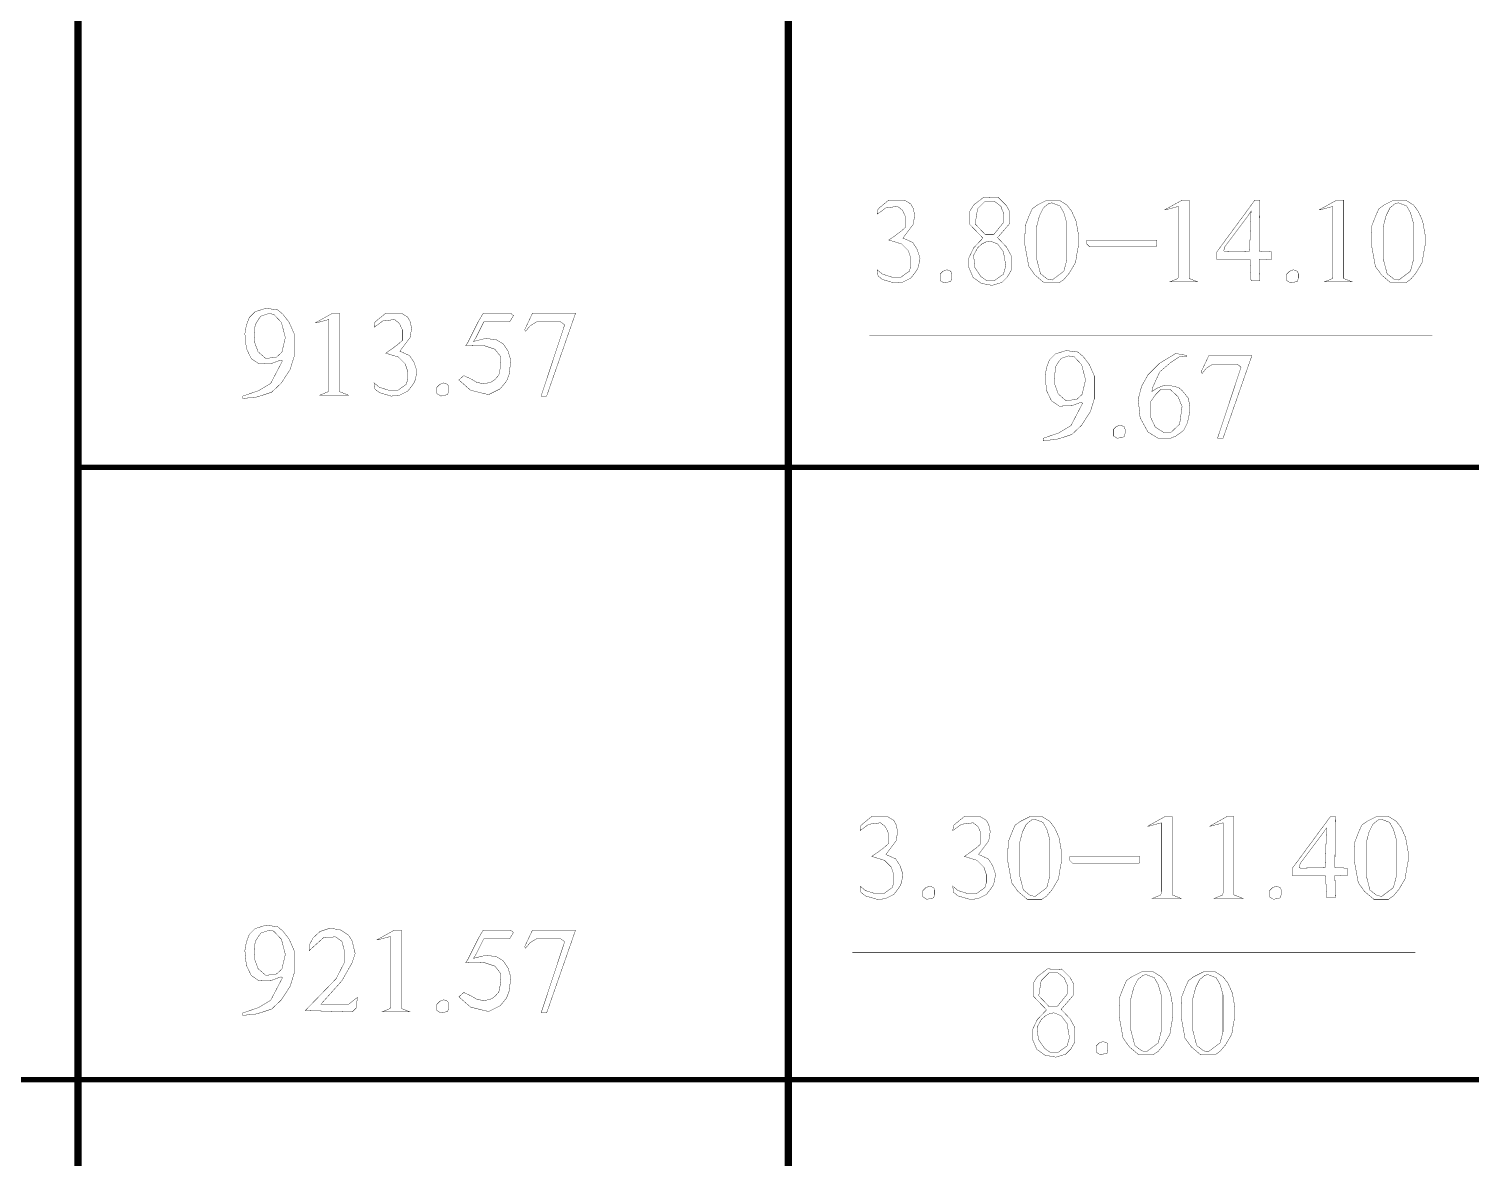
# Model space of a CAD drawing. Extents: x 94 to 452, y -72 to 1042.
# Drawn here: x 144.84 to 185.45, y 355.95 to 387.75 of the extents above; entities that cross this region are included whole.
import ezdxf

# ---------------------------------------------------------------- set-up
doc = ezdxf.new("R2010")
doc.units = 0
doc.header["$MEASUREMENT"] = 0
doc.layers.add('TREE_LAYER', color=7, linetype='Continuous')

msp = doc.modelspace()

# ---------------------------------------------------------------- linework, layer by layer
at = {"layer": 'TREE_LAYER'}
for points, const_width, elevation in [([(146.22612, 414.894542), (146.22612, 358.157359)], 0.2, 56.737182), ([(146.22612, 394.02692), (146.22612, 375.400741)], 0.2, 18.62618), ([(166.22612, 394.02692), (166.22612, 375.400741)], 0.2, 18.62618), ([(172.130613, 382.996614), (171.732574, 383.01034), (171.444338, 382.790732), (171.334534, 382.6123), (171.334534, 382.241712), (171.705123, 381.857398), (171.444338, 381.582889), (171.307083, 381.294653), (171.307083, 381.033869), (171.430613, 380.745634), (171.663946, 380.580928), (171.965907, 380.526026), (172.240417, 380.608379), (172.391397, 380.759359), (172.501201, 380.951516), (172.501201, 381.363281), (172.363946, 381.61034), (172.116887, 381.871124), (172.460025, 382.269163), (172.460025, 382.598575), (172.363946, 382.777006), (172.130613, 383.01034), (172.130613, 382.996614)], 0.01, 938), ([(169.495319, 382.927987), (169.056103, 382.927987), (168.754142, 382.680928), (168.726691, 382.529947), (168.97375, 382.708379), (169.303162, 382.749555), (169.440417, 382.639751), (169.52277, 382.46132), (169.52277, 382.159359), (169.39924, 382.049555), (169.234534, 381.926026), (169.056103, 381.802496), (169.412966, 381.692692), (169.605123, 381.500536), (169.67375, 381.294653), (169.67375, 381.06132), (169.632574, 380.924065), (169.39924, 380.759359), (169.138456, 380.759359), (168.877672, 380.841712), (168.726691, 380.965241), (168.754142, 380.78681), (168.877672, 380.690732), (169.207083, 380.594653), (169.426691, 380.608379), (169.67375, 380.731908), (169.783554, 380.869163), (169.865907, 380.992692), (169.893358, 381.075045), (169.934534, 381.294653), (169.852181, 381.541712), (169.728652, 381.733869), (169.454142, 381.857398), (169.742377, 382.241712), (169.783554, 382.502496), (169.742377, 382.694653), (169.67375, 382.818183), (169.495319, 382.927987), (169.495319, 382.927987)], 0.01, 938), ([(171.760025, 382.88681), (171.77375, 382.900536), (172.020809, 382.900536), (172.212966, 382.749555), (172.226691, 382.694653), (172.295319, 382.543673), (172.295319, 382.31034), (172.007083, 381.953477), (171.77375, 381.953477), (171.485515, 382.255438), (171.554142, 382.680928), (171.760025, 382.88681), (171.760025, 382.88681)], 0.01, 938), ([(173.846299, 382.927987), (173.516887, 382.927987), (173.242377, 382.790732), (173.091397, 382.680928), (172.995319, 382.46132), (172.89924, 382.214261), (172.885515, 381.884849), (172.885515, 381.665241), (172.995319, 381.06132), (173.17375, 380.814261), (173.434534, 380.594653), (173.846299, 380.594653), (173.846299, 380.594653), (173.983554, 380.690732), (174.134534, 380.869163), (174.312966, 381.171124), (174.354142, 381.431908), (174.395319, 381.651516), (174.395319, 381.76132), (174.395319, 381.953477), (174.326691, 382.33779), (174.203162, 382.6123), (174.065907, 382.790732), (173.846299, 382.927987), (173.846299, 382.927987)], 0.01, 938), ([(173.626691, 382.845634), (173.654142, 382.845634), (173.87375, 382.763281), (173.983554, 382.571124), (174.065907, 382.282889), (174.065907, 381.239751), (173.983554, 380.924065), (173.654142, 380.677006), (173.516887, 380.704457), (173.32473, 380.855438), (173.214926, 381.280928), (173.214926, 382.173085), (173.297279, 382.488771), (173.407083, 382.708379), (173.558064, 382.831908), (173.626691, 382.845634), (173.626691, 382.845634)], 0.01, 938), ([(177.511005, 382.927987), (177.318848, 382.927987), (176.82473, 382.653477), (176.852181, 382.653477), (177.209044, 382.749555), (177.209044, 382.502496), (177.209044, 380.814261), (177.195319, 380.718183), (176.961985, 380.622104), (177.758064, 380.622104), (177.552181, 380.704457), (177.511005, 380.718183), (177.511005, 380.800536), (177.511005, 382.927987), (177.511005, 382.927987)], 0.01, 938), ([(179.501201, 382.927987), (179.363946, 382.927987), (178.293358, 381.473085), (178.293358, 381.253477), (179.226691, 381.253477), (179.254142, 380.649555), (179.501201, 380.649555), (179.487475, 381.267202), (179.830613, 381.253477), (179.830613, 381.473085), (179.487475, 381.48681), (179.501201, 382.927987), (179.501201, 382.927987)], 0.01, 938), ([(179.171789, 382.488771), (179.254142, 382.6123), (179.212966, 381.48681), (178.512966, 381.473085), (178.485515, 381.500536), (178.512966, 381.61034), (179.171789, 382.488771), (179.171789, 382.488771)], 0.01, 938), ([(181.861985, 382.927987), (181.669828, 382.927987), (181.175711, 382.653477), (181.203162, 382.653477), (181.560025, 382.749555), (181.560025, 382.502496), (181.560025, 380.814261), (181.546299, 380.718183), (181.312966, 380.622104), (182.109044, 380.622104), (181.903162, 380.704457), (181.861985, 380.718183), (181.861985, 380.800536), (181.861985, 382.927987), (181.861985, 382.927987)], 0.01, 938), ([(183.605123, 382.927987), (183.275711, 382.927987), (183.001201, 382.790732), (182.850221, 382.680928), (182.754142, 382.46132), (182.658064, 382.214261), (182.644338, 381.884849), (182.644338, 381.665241), (182.754142, 381.06132), (182.932574, 380.814261), (183.193358, 380.594653), (183.605123, 380.594653), (183.605123, 380.594653), (183.742377, 380.690732), (183.893358, 380.869163), (184.071789, 381.171124), (184.112966, 381.431908), (184.154142, 381.651516), (184.154142, 381.76132), (184.154142, 381.953477), (184.085515, 382.33779), (183.961985, 382.6123), (183.82473, 382.790732), (183.605123, 382.927987), (183.605123, 382.927987)], 0.01, 938), ([(183.385515, 382.845634), (183.412966, 382.845634), (183.632574, 382.763281), (183.742377, 382.571124), (183.82473, 382.282889), (183.82473, 381.239751), (183.742377, 380.924065), (183.412966, 380.677006), (183.275711, 380.704457), (183.083554, 380.855438), (182.97375, 381.280928), (182.97375, 382.173085), (183.056103, 382.488771), (183.165907, 382.708379), (183.316887, 382.831908), (183.385515, 382.845634), (183.385515, 382.845634)], 0.01, 938), ([(171.911005, 381.775045), (172.116887, 381.692692), (172.281593, 381.473085), (172.350221, 381.075045), (172.281593, 380.841712), (172.034534, 380.663281), (171.801201, 380.663281), (171.650221, 380.773085), (171.471789, 381.033869), (171.444338, 381.377006), (171.554142, 381.582889), (171.677672, 381.692692), (171.787475, 381.747594), (171.911005, 381.775045)], 0.01, 938), ([(176.605123, 381.802496), (174.628652, 381.802496), (174.628652, 381.692692), (174.711005, 381.61034), (176.577672, 381.61034), (176.605123, 381.651516), (176.605123, 381.802496), (176.605123, 381.802496)], 0.01, 938), ([(170.79924, 380.924065), (170.689436, 380.965241), (170.579632, 380.924065), (170.497279, 380.841712), (170.497279, 380.663281), (170.607083, 380.594653), (170.79924, 380.63583), (170.826691, 380.731908), (170.826691, 380.745634), (170.826691, 380.855438), (170.79924, 380.924065), (170.79924, 380.924065)], 0.01, 938), ([(180.558064, 380.924065), (180.44826, 380.965241), (180.338456, 380.924065), (180.256103, 380.841712), (180.256103, 380.663281), (180.365907, 380.594653), (180.558064, 380.63583), (180.585515, 380.731908), (180.585515, 380.745634), (180.585515, 380.855438), (180.558064, 380.924065), (180.558064, 380.924065)], 0.01, 938), ([(151.843924, 379.838535), (151.514512, 379.879711), (151.212552, 379.783633), (151.047846, 379.618927), (150.965493, 379.399319), (150.924316, 379.165986), (150.965493, 378.754221), (151.102748, 378.465986), (151.322356, 378.315005), (151.679218, 378.328731), (151.940003, 378.424809), (151.981179, 378.397358), (151.651767, 377.765986), (151.30863, 377.560103), (150.869414, 377.409123), (150.869414, 377.340496), (151.253728, 377.381672), (151.432159, 377.436574), (151.679218, 377.518927), (151.926277, 377.75226), (151.953728, 377.779711), (152.200787, 378.164025), (152.310591, 378.520888), (152.310591, 379.165986), (152.173336, 379.481672), (151.994905, 379.715005), (151.843924, 379.838535), (151.843924, 379.838535)], 0.01, 939), ([(151.500787, 379.70128), (151.58314, 379.728731), (151.73412, 379.715005), (151.953728, 379.481672), (152.063532, 379.056182), (151.967454, 378.644417), (151.816473, 378.507162), (151.514512, 378.465986), (151.294905, 378.658143), (151.185101, 378.960103), (151.212552, 379.413045), (151.322356, 379.591476), (151.336081, 379.605202), (151.377258, 379.660103), (151.500787, 379.70128), (151.500787, 379.70128)], 0.01, 939), ([(153.587061, 379.742456), (153.394905, 379.742456), (152.900787, 379.467947), (152.928238, 379.467947), (153.285101, 379.564025), (153.285101, 379.316966), (153.285101, 377.628731), (153.271375, 377.532653), (153.038042, 377.436574), (153.83412, 377.436574), (153.628238, 377.518927), (153.587061, 377.532653), (153.587061, 377.615005), (153.587061, 379.742456), (153.587061, 379.742456)], 0.01, 939), ([(155.330199, 379.742456), (154.890983, 379.742456), (154.589022, 379.495398), (154.561571, 379.344417), (154.80863, 379.522849), (155.138042, 379.564025), (155.275297, 379.454221), (155.35765, 379.27579), (155.35765, 378.973829), (155.23412, 378.864025), (155.069414, 378.740496), (154.890983, 378.616966), (155.247846, 378.507162), (155.440003, 378.315005), (155.50863, 378.109123), (155.50863, 377.87579), (155.467454, 377.738535), (155.23412, 377.573829), (154.973336, 377.573829), (154.712552, 377.656182), (154.561571, 377.779711), (154.589022, 377.60128), (154.712552, 377.505202), (155.041963, 377.409123), (155.261571, 377.422849), (155.50863, 377.546378), (155.618434, 377.683633), (155.700787, 377.807162), (155.728238, 377.889515), (155.769414, 378.109123), (155.687061, 378.356182), (155.563532, 378.548339), (155.289022, 378.671868), (155.577258, 379.056182), (155.618434, 379.316966), (155.577258, 379.509123), (155.50863, 379.632653), (155.330199, 379.742456), (155.330199, 379.742456)], 0.01, 939), ([(158.404709, 379.742456), (157.636081, 379.742456), (157.498826, 379.509123), (157.196865, 378.905202), (157.141963, 378.822849), (157.636081, 378.836574), (157.965493, 378.72677), (158.116473, 378.534613), (158.130199, 378.273829), (158.075297, 377.999319), (157.965493, 377.87579), (157.869414, 377.807162), (157.663532, 377.75226), (157.45765, 377.793437), (157.292944, 377.889515), (157.087061, 377.985594), (156.949807, 377.862064), (157.279218, 377.573829), (157.60863, 377.491476), (157.787061, 377.4503), (158.116473, 377.615005), (158.294905, 377.834613), (158.377258, 378.054221), (158.404709, 378.438535), (158.336081, 378.671868), (158.198826, 378.877751), (157.992944, 379.00128), (157.690983, 379.028731), (157.361571, 378.946378), (157.430199, 379.056182), (157.649807, 379.495398), (158.377258, 379.495398), (158.487061, 379.673829), (158.404709, 379.742456), (158.404709, 379.742456)], 0.01, 939), ([(160.230199, 379.742456), (159.022356, 379.742456), (158.802748, 379.27579), (158.802748, 379.27579), (158.830199, 379.234613), (158.953728, 379.385594), (159.132159, 379.495398), (159.818434, 379.495398), (159.928238, 379.413045), (159.269414, 377.422849), (159.269414, 377.409123), (159.420395, 377.409123), (160.230199, 379.728731), (160.230199, 379.742456), (160.230199, 379.742456)], 0.01, 939), ([(168.507083, 379.102006), (184.360025, 379.102006)], 0.01, 938), ([(174.37473, 378.649065), (174.045319, 378.690241), (173.743358, 378.594163), (173.578652, 378.429457), (173.496299, 378.209849), (173.455123, 377.976516), (173.496299, 377.564751), (173.633554, 377.276516), (173.853162, 377.125536), (174.210025, 377.139261), (174.470809, 377.23534), (174.511985, 377.207889), (174.182574, 376.576516), (173.839436, 376.370634), (173.400221, 376.219653), (173.400221, 376.151026), (173.784534, 376.192202), (173.962966, 376.247104), (174.210025, 376.329457), (174.457083, 376.56279), (174.484534, 376.590241), (174.731593, 376.974555), (174.841397, 377.331418), (174.841397, 377.976516), (174.704142, 378.292202), (174.525711, 378.525536), (174.37473, 378.649065), (174.37473, 378.649065)], 0.01, 938), ([(174.031593, 378.51181), (174.113946, 378.539261), (174.264926, 378.525536), (174.484534, 378.292202), (174.594338, 377.866712), (174.49826, 377.454947), (174.347279, 377.317692), (174.045319, 377.276516), (173.825711, 377.468673), (173.715907, 377.770634), (173.743358, 378.223575), (173.853162, 378.402006), (173.866887, 378.415732), (173.908064, 378.470634), (174.031593, 378.51181), (174.031593, 378.51181)], 0.01, 938), ([(177.44924, 378.552987), (177.133554, 378.607889), (176.680613, 378.333379), (176.351201, 378.003967), (176.17277, 377.688281), (176.076691, 377.317692), (176.131593, 376.796124), (176.351201, 376.398085), (176.639436, 376.219653), (176.982574, 376.219653), (177.147279, 376.288281), (177.353162, 376.439261), (177.462966, 376.658869), (177.531593, 376.974555), (177.531593, 377.098085), (177.490417, 377.345143), (177.380613, 377.482398), (177.311985, 377.564751), (177.215907, 377.647104), (177.064926, 377.688281), (176.817868, 377.715732), (176.611985, 377.633379), (176.461005, 377.5373), (176.488456, 377.66083), (176.680613, 378.08632), (176.694338, 378.100045), (176.982574, 378.347104), (177.229632, 378.51181), (177.229632, 378.51181), (177.44924, 378.525536), (177.44924, 378.552987), (177.44924, 378.552987)], 0.01, 938), ([(179.27473, 378.552987), (178.066887, 378.552987), (177.847279, 378.08632), (177.847279, 378.08632), (177.87473, 378.045143), (177.99826, 378.196124), (178.176691, 378.305928), (178.862966, 378.305928), (178.97277, 378.223575), (178.313946, 376.233379), (178.313946, 376.219653), (178.464926, 376.219653), (179.27473, 378.539261), (179.27473, 378.552987), (179.27473, 378.552987)], 0.01, 938), ([(156.63412, 377.738535), (156.524316, 377.779711), (156.414512, 377.738535), (156.332159, 377.656182), (156.332159, 377.477751), (156.441963, 377.409123), (156.63412, 377.4503), (156.661571, 377.546378), (156.661571, 377.560103), (156.661571, 377.669907), (156.63412, 377.738535), (156.63412, 377.738535)], 0.01, 939), ([(176.639436, 377.523575), (176.708064, 377.592202), (176.982574, 377.592202), (177.202181, 377.38632), (177.311985, 377.11181), (177.243358, 376.617692), (176.982574, 376.370634), (176.817868, 376.370634), (176.557083, 376.53534), (176.433554, 376.796124), (176.433554, 377.26279), (176.570809, 377.454947), (176.639436, 377.523575), (176.639436, 377.523575)], 0.01, 938), ([(175.678652, 376.549065), (175.568848, 376.590241), (175.459044, 376.549065), (175.376691, 376.466712), (175.376691, 376.288281), (175.486495, 376.219653), (175.678652, 376.26083), (175.706103, 376.356908), (175.706103, 376.370634), (175.706103, 376.480438), (175.678652, 376.549065), (175.678652, 376.549065)], 0.01, 938), ([(146.22612, 375.400741), (146.22612, 358.157359)], 0.2, 17.243382), ([(146.22612, 375.400741), (166.22612, 375.400741)], 0.15, 20), ([(166.22612, 375.400741), (166.22612, 358.157359)], 0.2, 17.243382), ([(166.22612, 375.400741), (186.22612, 375.400741)], 0.15, 20), ([(169.014593, 365.571952), (168.575378, 365.571952), (168.273417, 365.324893), (168.245966, 365.173912), (168.493025, 365.352344), (168.822436, 365.39352), (168.959691, 365.283716), (169.042044, 365.105285), (169.042044, 364.803324), (168.918515, 364.69352), (168.753809, 364.569991), (168.575378, 364.446461), (168.93224, 364.336658), (169.124397, 364.144501), (169.193025, 363.938618), (169.193025, 363.705285), (169.151848, 363.56803), (168.918515, 363.403324), (168.657731, 363.403324), (168.396946, 363.485677), (168.245966, 363.609207), (168.273417, 363.430775), (168.396946, 363.334697), (168.726358, 363.238618), (168.945966, 363.252344), (169.193025, 363.375873), (169.302829, 363.513128), (169.385182, 363.636658), (169.412633, 363.719011), (169.453809, 363.938618), (169.371456, 364.185677), (169.247927, 364.377834), (168.973417, 364.501363), (169.261652, 364.885677), (169.302829, 365.146461), (169.261652, 365.338618), (169.193025, 365.462148), (169.014593, 365.571952), (169.014593, 365.571952)], 0.01, 167), ([(171.622436, 365.571952), (171.183221, 365.571952), (170.88126, 365.324893), (170.853809, 365.173912), (171.100868, 365.352344), (171.43028, 365.39352), (171.567534, 365.283716), (171.649887, 365.105285), (171.649887, 364.803324), (171.526358, 364.69352), (171.361652, 364.569991), (171.183221, 364.446461), (171.540084, 364.336658), (171.73224, 364.144501), (171.800868, 363.938618), (171.800868, 363.705285), (171.759691, 363.56803), (171.526358, 363.403324), (171.265574, 363.403324), (171.004789, 363.485677), (170.853809, 363.609207), (170.88126, 363.430775), (171.004789, 363.334697), (171.334201, 363.238618), (171.553809, 363.252344), (171.800868, 363.375873), (171.910672, 363.513128), (171.993025, 363.636658), (172.020476, 363.719011), (172.061652, 363.938618), (171.979299, 364.185677), (171.85577, 364.377834), (171.58126, 364.501363), (171.869495, 364.885677), (171.910672, 365.146461), (171.869495, 365.338618), (171.800868, 365.462148), (171.622436, 365.571952), (171.622436, 365.571952)], 0.01, 167), ([(173.365574, 365.571952), (173.036162, 365.571952), (172.761652, 365.434697), (172.610672, 365.324893), (172.514593, 365.105285), (172.418515, 364.858226), (172.404789, 364.528814), (172.404789, 364.309207), (172.514593, 363.705285), (172.693025, 363.458226), (172.953809, 363.238618), (173.365574, 363.238618), (173.365574, 363.238618), (173.502829, 363.334697), (173.653809, 363.513128), (173.83224, 363.815089), (173.873417, 364.075873), (173.914593, 364.295481), (173.914593, 364.405285), (173.914593, 364.597442), (173.845966, 364.981756), (173.722436, 365.256265), (173.585182, 365.434697), (173.365574, 365.571952), (173.365574, 365.571952)], 0.01, 167), ([(173.145966, 365.489599), (173.173417, 365.489599), (173.393025, 365.407246), (173.502829, 365.215089), (173.585182, 364.926854), (173.585182, 363.883716), (173.502829, 363.56803), (173.173417, 363.320971), (173.036162, 363.348422), (172.844005, 363.499403), (172.734201, 363.924893), (172.734201, 364.81705), (172.816554, 365.132736), (172.926358, 365.352344), (173.077338, 365.475873), (173.145966, 365.489599), (173.145966, 365.489599)], 0.01, 167), ([(177.03028, 365.571952), (176.838123, 365.571952), (176.344005, 365.297442), (176.371456, 365.297442), (176.728319, 365.39352), (176.728319, 365.146461), (176.728319, 363.458226), (176.714593, 363.362148), (176.48126, 363.266069), (177.277338, 363.266069), (177.071456, 363.348422), (177.03028, 363.362148), (177.03028, 363.444501), (177.03028, 365.571952), (177.03028, 365.571952)], 0.01, 167), ([(178.773417, 365.571952), (178.58126, 365.571952), (178.087142, 365.297442), (178.114593, 365.297442), (178.471456, 365.39352), (178.471456, 365.146461), (178.471456, 363.458226), (178.457731, 363.362148), (178.224397, 363.266069), (179.020476, 363.266069), (178.814593, 363.348422), (178.773417, 363.362148), (178.773417, 363.444501), (178.773417, 365.571952), (178.773417, 365.571952)], 0.01, 167), ([(181.628319, 365.571952), (181.491064, 365.571952), (180.420476, 364.11705), (180.420476, 363.897442), (181.353809, 363.897442), (181.38126, 363.29352), (181.628319, 363.29352), (181.614593, 363.911167), (181.957731, 363.897442), (181.957731, 364.11705), (181.614593, 364.130775), (181.628319, 365.571952), (181.628319, 365.571952)], 0.01, 167), ([(183.124397, 365.571952), (182.794985, 365.571952), (182.520476, 365.434697), (182.369495, 365.324893), (182.273417, 365.105285), (182.177338, 364.858226), (182.163613, 364.528814), (182.163613, 364.309207), (182.273417, 363.705285), (182.451848, 363.458226), (182.712633, 363.238618), (183.124397, 363.238618), (183.124397, 363.238618), (183.261652, 363.334697), (183.412633, 363.513128), (183.591064, 363.815089), (183.63224, 364.075873), (183.673417, 364.295481), (183.673417, 364.405285), (183.673417, 364.597442), (183.604789, 364.981756), (183.48126, 365.256265), (183.344005, 365.434697), (183.124397, 365.571952), (183.124397, 365.571952)], 0.01, 167), ([(182.904789, 365.489599), (182.93224, 365.489599), (183.151848, 365.407246), (183.261652, 365.215089), (183.344005, 364.926854), (183.344005, 363.883716), (183.261652, 363.56803), (182.93224, 363.320971), (182.794985, 363.348422), (182.602829, 363.499403), (182.493025, 363.924893), (182.493025, 364.81705), (182.575378, 365.132736), (182.685182, 365.352344), (182.836162, 365.475873), (182.904789, 365.489599), (182.904789, 365.489599)], 0.01, 167), ([(181.298907, 365.132736), (181.38126, 365.256265), (181.340084, 364.130775), (180.640084, 364.11705), (180.612633, 364.144501), (180.640084, 364.254305), (181.298907, 365.132736), (181.298907, 365.132736)], 0.01, 167), ([(176.124397, 364.446461), (174.147927, 364.446461), (174.147927, 364.336658), (174.23028, 364.254305), (176.096946, 364.254305), (176.124397, 364.295481), (176.124397, 364.446461), (176.124397, 364.446461)], 0.01, 167), ([(170.318515, 363.56803), (170.208711, 363.609207), (170.098907, 363.56803), (170.016554, 363.485677), (170.016554, 363.307246), (170.126358, 363.238618), (170.318515, 363.279795), (170.345966, 363.375873), (170.345966, 363.389599), (170.345966, 363.499403), (170.318515, 363.56803), (170.318515, 363.56803)], 0.01, 167), ([(180.077338, 363.56803), (179.967534, 363.609207), (179.857731, 363.56803), (179.775378, 363.485677), (179.775378, 363.307246), (179.885182, 363.238618), (180.077338, 363.279795), (180.104789, 363.375873), (180.104789, 363.389599), (180.104789, 363.499403), (180.077338, 363.56803), (180.077338, 363.56803)], 0.01, 167), ([(151.843924, 362.4688), (151.514512, 362.509977), (151.212552, 362.413898), (151.047846, 362.249193), (150.965493, 362.029585), (150.924316, 361.796251), (150.965493, 361.384487), (151.102748, 361.096251), (151.322356, 360.945271), (151.679218, 360.958996), (151.940003, 361.055075), (151.981179, 361.027624), (151.651767, 360.396251), (151.30863, 360.190369), (150.869414, 360.039389), (150.869414, 359.970761), (151.253728, 360.011938), (151.432159, 360.06684), (151.679218, 360.149193), (151.926277, 360.382526), (151.953728, 360.409977), (152.200787, 360.794291), (152.310591, 361.151153), (152.310591, 361.796251), (152.173336, 362.111938), (151.994905, 362.345271), (151.843924, 362.4688), (151.843924, 362.4688)], 0.01, 167), ([(151.500787, 362.331545), (151.58314, 362.358996), (151.73412, 362.345271), (151.953728, 362.111938), (152.063532, 361.686447), (151.967454, 361.274683), (151.816473, 361.137428), (151.514512, 361.096251), (151.294905, 361.288408), (151.185101, 361.590369), (151.212552, 362.04331), (151.322356, 362.221742), (151.336081, 362.235467), (151.377258, 362.290369), (151.500787, 362.331545), (151.500787, 362.331545)], 0.01, 167), ([(153.628238, 362.372722), (153.326277, 362.427624), (153.038042, 362.331545), (152.845885, 362.153114), (152.736081, 361.947232), (152.736081, 361.796251), (153.147846, 362.16684), (153.477258, 362.180565), (153.655689, 362.057036), (153.724316, 361.796251), (153.724316, 361.453114), (153.490983, 361.000173), (152.626277, 360.108016), (153.943924, 360.06684), (154.053728, 360.176643), (154.094905, 360.478604), (153.847846, 360.286447), (153.147846, 360.286447), (153.065493, 360.286447), (153.655689, 360.945271), (153.943924, 361.453114), (153.985101, 361.576643), (154.026277, 361.700173), (154.026277, 361.727624), (153.998826, 361.837428), (153.95765, 362.015859), (153.943924, 362.070761), (153.847846, 362.221742), (153.83412, 362.235467), (153.628238, 362.372722), (153.628238, 362.372722)], 0.01, 167), ([(155.330199, 362.372722), (155.138042, 362.372722), (154.643924, 362.098212), (154.671375, 362.098212), (155.028238, 362.194291), (155.028238, 361.947232), (155.028238, 360.258996), (155.014512, 360.162918), (154.781179, 360.06684), (155.577258, 360.06684), (155.371375, 360.149193), (155.330199, 360.162918), (155.330199, 360.245271), (155.330199, 362.372722), (155.330199, 362.372722)], 0.01, 167), ([(158.404709, 362.372722), (157.636081, 362.372722), (157.498826, 362.139389), (157.196865, 361.535467), (157.141963, 361.453114), (157.636081, 361.46684), (157.965493, 361.357036), (158.116473, 361.164879), (158.130199, 360.904094), (158.075297, 360.629585), (157.965493, 360.506055), (157.869414, 360.437428), (157.663532, 360.382526), (157.45765, 360.423702), (157.292944, 360.519781), (157.087061, 360.615859), (156.949807, 360.49233), (157.279218, 360.204094), (157.60863, 360.121742), (157.787061, 360.080565), (158.116473, 360.245271), (158.294905, 360.464879), (158.377258, 360.684487), (158.404709, 361.0688), (158.336081, 361.302134), (158.198826, 361.508016), (157.992944, 361.631545), (157.690983, 361.658996), (157.361571, 361.576643), (157.430199, 361.686447), (157.649807, 362.125663), (158.377258, 362.125663), (158.487061, 362.304094), (158.404709, 362.372722), (158.404709, 362.372722)], 0.01, 167), ([(160.230199, 362.372722), (159.022356, 362.372722), (158.802748, 361.906055), (158.802748, 361.906055), (158.830199, 361.864879), (158.953728, 362.015859), (159.132159, 362.125663), (159.818434, 362.125663), (159.928238, 362.04331), (159.269414, 360.053114), (159.269414, 360.039389), (159.420395, 360.039389), (160.230199, 362.358996), (160.230199, 362.372722), (160.230199, 362.372722)], 0.01, 167), ([(168.026358, 361.745971), (183.879299, 361.745971)], 0.01, 167), ([(173.921456, 361.265579), (173.523417, 361.279305), (173.235182, 361.059697), (173.125378, 360.881265), (173.125378, 360.510677), (173.495966, 360.126363), (173.235182, 359.851854), (173.097927, 359.563618), (173.097927, 359.302834), (173.221456, 359.014599), (173.454789, 358.849893), (173.75675, 358.794991), (174.03126, 358.877344), (174.18224, 359.028324), (174.292044, 359.220481), (174.292044, 359.632246), (174.154789, 359.879305), (173.907731, 360.140089), (174.250868, 360.538128), (174.250868, 360.86754), (174.154789, 361.045971), (173.921456, 361.279305), (173.921456, 361.265579)], 0.01, 167), ([(173.550868, 361.155775), (173.564593, 361.169501), (173.811652, 361.169501), (174.003809, 361.01852), (174.017534, 360.963618), (174.086162, 360.812638), (174.086162, 360.579305), (173.797927, 360.222442), (173.564593, 360.222442), (173.276358, 360.524403), (173.344985, 360.949893), (173.550868, 361.155775), (173.550868, 361.155775)], 0.01, 167), ([(176.501848, 361.196952), (176.172436, 361.196952), (175.897927, 361.059697), (175.746946, 360.949893), (175.650868, 360.730285), (175.554789, 360.483226), (175.541064, 360.153814), (175.541064, 359.934207), (175.650868, 359.330285), (175.829299, 359.083226), (176.090084, 358.863618), (176.501848, 358.863618), (176.501848, 358.863618), (176.639103, 358.959697), (176.790084, 359.138128), (176.968515, 359.440089), (177.009691, 359.700873), (177.050868, 359.920481), (177.050868, 360.030285), (177.050868, 360.222442), (176.98224, 360.606756), (176.858711, 360.881265), (176.721456, 361.059697), (176.501848, 361.196952), (176.501848, 361.196952)], 0.01, 167), ([(176.28224, 361.114599), (176.309691, 361.114599), (176.529299, 361.032246), (176.639103, 360.840089), (176.721456, 360.551854), (176.721456, 359.508716), (176.639103, 359.19303), (176.309691, 358.945971), (176.172436, 358.973422), (175.98028, 359.124403), (175.870476, 359.549893), (175.870476, 360.44205), (175.952829, 360.757736), (176.062633, 360.977344), (176.213613, 361.100873), (176.28224, 361.114599), (176.28224, 361.114599)], 0.01, 167), ([(178.244985, 361.196952), (177.915574, 361.196952), (177.641064, 361.059697), (177.490084, 360.949893), (177.394005, 360.730285), (177.297927, 360.483226), (177.284201, 360.153814), (177.284201, 359.934207), (177.394005, 359.330285), (177.572436, 359.083226), (177.833221, 358.863618), (178.244985, 358.863618), (178.244985, 358.863618), (178.38224, 358.959697), (178.533221, 359.138128), (178.711652, 359.440089), (178.752829, 359.700873), (178.794005, 359.920481), (178.794005, 360.030285), (178.794005, 360.222442), (178.725378, 360.606756), (178.601848, 360.881265), (178.464593, 361.059697), (178.244985, 361.196952), (178.244985, 361.196952)], 0.01, 167), ([(178.025378, 361.114599), (178.052829, 361.114599), (178.272436, 361.032246), (178.38224, 360.840089), (178.464593, 360.551854), (178.464593, 359.508716), (178.38224, 359.19303), (178.052829, 358.945971), (177.915574, 358.973422), (177.723417, 359.124403), (177.613613, 359.549893), (177.613613, 360.44205), (177.695966, 360.757736), (177.80577, 360.977344), (177.95675, 361.100873), (178.025378, 361.114599), (178.025378, 361.114599)], 0.01, 167), ([(156.63412, 360.3688), (156.524316, 360.409977), (156.414512, 360.3688), (156.332159, 360.286447), (156.332159, 360.108016), (156.441963, 360.039389), (156.63412, 360.080565), (156.661571, 360.176643), (156.661571, 360.190369), (156.661571, 360.300173), (156.63412, 360.3688), (156.63412, 360.3688)], 0.01, 167), ([(173.701848, 360.044011), (173.907731, 359.961658), (174.072436, 359.74205), (174.141064, 359.344011), (174.072436, 359.110677), (173.825378, 358.932246), (173.592044, 358.932246), (173.441064, 359.04205), (173.262633, 359.302834), (173.235182, 359.645971), (173.344985, 359.851854), (173.468515, 359.961658), (173.578319, 360.01656), (173.701848, 360.044011)], 0.01, 167), ([(175.197927, 359.19303), (175.088123, 359.234207), (174.978319, 359.19303), (174.895966, 359.110677), (174.895966, 358.932246), (175.00577, 358.863618), (175.197927, 358.904795), (175.225378, 359.000873), (175.225378, 359.014599), (175.225378, 359.124403), (175.197927, 359.19303), (175.197927, 359.19303)], 0.01, 167), ([(136.22612, 358.157359), (146.22612, 358.157359)], 0.15, 10), ([(146.22612, 358.157359), (146.22612, 324.946668)], 0.2, 33.210691), ([(146.22612, 358.157359), (146.22612, 348.278409)], 0.2, 9.87895), ([(146.22612, 358.157359), (166.22612, 358.157359)], 0.15, 20), ([(166.22612, 358.157359), (166.22612, 348.278409)], 0.2, 9.87895), ([(166.22612, 358.157359), (186.22612, 358.157359)], 0.15, 20)]:
    msp.add_lwpolyline(points, dxfattribs=dict(at, const_width=const_width, elevation=elevation))

doc.saveas('drawing.dxf')
